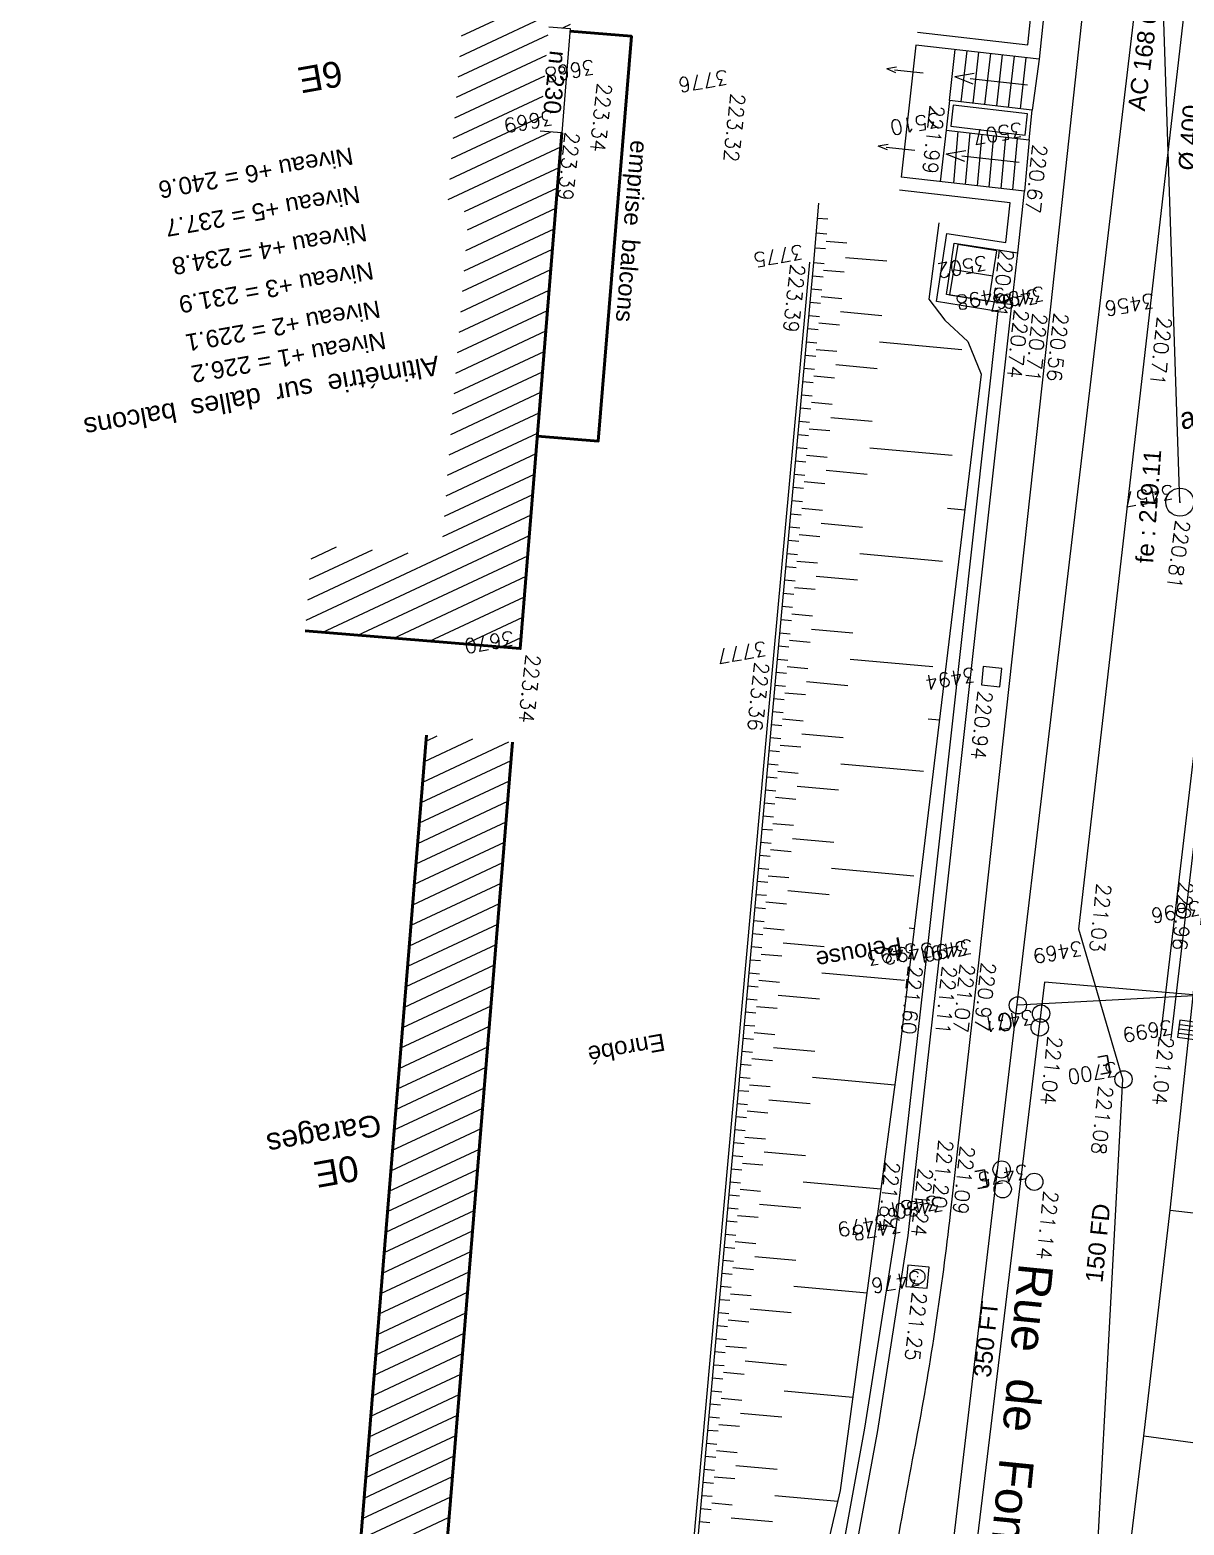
# Model space of a CAD drawing. Extents: x -2313930 to 3286427, y -3858277 to 2572692.
# Drawn here: x 341646 to 368381, y -346586 to -311958 of the extents above; entities that cross this region are included whole.
import ezdxf
from ezdxf.enums import TextEntityAlignment as Align
from ezdxf.lldxf.tags import DXFTag

# ---------------------------------------------------------------- set-up
doc = ezdxf.new("R2010")
doc.units = 0
for name, color, linetype, lineweight in [('_GAZELEC-RESERVATION 2', 132, 'Continuous', 18), ('Fond topo - BAT', 252, 'Continuous', 50), ('Fond topo - P', 252, 'Continuous', 50), ('Fond topo - VOI', 252, 'Continuous', 25)]:
    doc.layers.add(name, color=color, linetype=linetype, lineweight=lineweight)
for name, color, linetype in [('AEP_SSL', 252, 'Continuous'), ('EDF_SSL', 252, 'Texte-Electricite'), ('Fond topo - AFF', 252, 'Continuous'), ('Fond topo - ASS', 252, 'Continuous'), ('Fond topo - BAT_ANN', 252, 'Continuous'), ('Fond topo - BAT_DES', 252, 'Continuous'), ('Fond topo - BAT_HAC', 252, 'Continuous'), ('Fond topo - BAT_NUM', 252, 'Continuous'), ('Fond topo - BAT_TXT', 252, 'Continuous'), ('Fond topo - CLO_MUR', 252, 'Continuous'), ('Fond topo - EAU', 252, 'Continuous'), ('Fond topo - EAU_TXT', 252, 'Continuous'), ('Fond topo - GAZ', 252, 'Continuous'), ('Fond topo - GAZ_TXT', 252, 'Continuous'), ('Fond topo - SIH', 252, 'Continuous'), ('Fond topo - TAL', 252, 'Continuous'), ('Fond topo - TAL_HAC', 252, 'Continuous'), ('Fond topo - VEG_TXT', 252, 'Continuous'), ('Fond topo - VOI_NOM', 252, 'Continuous'), ('Fond topo - VOI_TXT', 252, 'Continuous'), ('Fond topo - Z_500', 252, 'Continuous'), ('GAZ_SSL', 252, 'Texte-GAZ'), ('prlm-VRD', 2, 'Continuous'), ('SA - bât A-B', 252, 'Continuous'), ('UNITAIRE SSL', 252, 'UNITAIRE')]:
    doc.layers.add(name, color=color, linetype=linetype)
for name, color, linetype, plot in [('Fond topo - N', 252, 'Continuous', False), ('Fond topo - NCACHE', 252, 'Continuous', False), ('Fond topo - ZCACHE', 252, 'Continuous', False)]:
    doc.layers.add(name, color=color, linetype=linetype, plot=plot)
doc.styles.add('2000_ARIAL', font='arial.ttf', dxfattribs={"height": 0.4})
doc.styles.add('Arial', font='arial.ttf')
doc.styles.add('Lignes', font='arial.ttf', dxfattribs={"height": 0.35})
doc.styles.add('SIMPLEX', font='simplex_.ttf', dxfattribs={"height": 1.25})
doc.styles.add('TP-C_Autocad_Standard', font='simplex_.ttf', dxfattribs={"height": 1})
doc.styles.add('Tronçons', font='arial.ttf', dxfattribs={"height": 0.25})
tags = doc.linetypes.add('L16', pattern=[0.375, 0.3, -0.075]).pattern_tags.tags
tags[6:7] = [DXFTag(74, 4), DXFTag(75, 0), DXFTag(340, '0'), DXFTag(46, 0.0), DXFTag(50, 0.0), DXFTag(44, 0.0), DXFTag(45, 0.0)]
tags[4:5] = [DXFTag(74, 4), DXFTag(75, 0), DXFTag(340, '0'), DXFTag(46, 0.0), DXFTag(50, 0.0), DXFTag(44, 0.0), DXFTag(45, 0.0)]
tags = doc.linetypes.add('L8', pattern=[0.225, 0.15, -0.075]).pattern_tags.tags
tags[6:7] = [DXFTag(74, 4), DXFTag(75, 0), DXFTag(340, '0'), DXFTag(46, 0.0), DXFTag(50, 0.0), DXFTag(44, 0.0), DXFTag(45, 0.0)]
tags[4:5] = [DXFTag(74, 4), DXFTag(75, 0), DXFTag(340, '0'), DXFTag(46, 0.0), DXFTag(50, 0.0), DXFTag(44, 0.0), DXFTag(45, 0.0)]
tags = doc.linetypes.add('Texte-Electricite', pattern='A,5,-0.25,["ELEC",Lignes,S=1,R=0,X=0,Y=-0.18],-1.25', length=6.5).pattern_tags.tags
tags[15:16] = [DXFTag(74, 4), DXFTag(75, 0), DXFTag(340, '0'), DXFTag(46, 0.0), DXFTag(50, 0.0), DXFTag(44, 0.0), DXFTag(45, 0.0)]
tags[4:5] = [DXFTag(74, 4), DXFTag(75, 0), DXFTag(340, '0'), DXFTag(46, 0.0), DXFTag(50, 0.0), DXFTag(44, 0.0), DXFTag(45, 0.0)]
tags = doc.linetypes.add('Texte-GAZ', pattern='A,5,-0.25,["GAZ",Lignes,S=1,R=0,X=0,Y=-0.18],-1.25', length=6.5).pattern_tags.tags
tags[15:16] = [DXFTag(74, 4), DXFTag(75, 0), DXFTag(340, '0'), DXFTag(46, 0.0), DXFTag(50, 0.0), DXFTag(44, 0.0), DXFTag(45, 0.0)]
tags[4:5] = [DXFTag(74, 4), DXFTag(75, 0), DXFTag(340, '0'), DXFTag(46, 0.0), DXFTag(50, 0.0), DXFTag(44, 0.0), DXFTag(45, 0.0)]
tags = doc.linetypes.add('Texte-HT', pattern='A,5,-0.25,["HT",Lignes,S=1,R=0,X=0,Y=-0.18],-1.25', length=6.5).pattern_tags.tags
tags[15:16] = [DXFTag(74, 4), DXFTag(75, 0), DXFTag(340, '0'), DXFTag(46, 0.0), DXFTag(50, 0.0), DXFTag(44, 0.0), DXFTag(45, 0.0)]
tags[4:5] = [DXFTag(74, 4), DXFTag(75, 0), DXFTag(340, '0'), DXFTag(46, 0.0), DXFTag(50, 0.0), DXFTag(44, 0.0), DXFTag(45, 0.0)]
tags = doc.linetypes.add('UNITAIRE', pattern='A,0.25,-0.2,0,-0.2,0.25,-0.3,["UNI",TP-C_Autocad_Standard,S=0.15,R=0,X=-0.1,Y=-0.05],-0.45', length=1.65).pattern_tags.tags
tags[23:24] = [DXFTag(74, 4), DXFTag(75, 0), DXFTag(340, '0'), DXFTag(46, 0.0), DXFTag(50, 0.0), DXFTag(44, 0.0), DXFTag(45, 0.0)]
tags[12:13] = [DXFTag(74, 4), DXFTag(75, 0), DXFTag(340, '0'), DXFTag(46, 0.0), DXFTag(50, 0.0), DXFTag(44, 0.0), DXFTag(45, 0.0)]
tags[10:11] = [DXFTag(74, 4), DXFTag(75, 0), DXFTag(340, '0'), DXFTag(46, 0.0), DXFTag(50, 0.0), DXFTag(44, 0.0), DXFTag(45, 0.0)]
tags[8:9] = [DXFTag(74, 4), DXFTag(75, 0), DXFTag(340, '0'), DXFTag(46, 0.0), DXFTag(50, 0.0), DXFTag(44, 0.0), DXFTag(45, 0.0)]
tags[6:7] = [DXFTag(74, 4), DXFTag(75, 0), DXFTag(340, '0'), DXFTag(46, 0.0), DXFTag(50, 0.0), DXFTag(44, 0.0), DXFTag(45, 0.0)]
tags[4:5] = [DXFTag(74, 4), DXFTag(75, 0), DXFTag(340, '0'), DXFTag(46, 0.0), DXFTag(50, 0.0), DXFTag(44, 0.0), DXFTag(45, 0.0)]
pattern_1 = [(205.06565, (9733.26, 14765.28), (17.48642, -37.38784), [])]

# ---------------------------------------------------------------- blocks, each defined once
blk = doc.blocks.new('AFF04')
at = {"ltscale": 2, "flags": 128}
blk.add_lwpolyline([(0.499143, -0.5), (0.499143, 0.499143), (-0.5, 0.499143), (-0.5, -0.5)], close=True, dxfattribs=at)
at = {"ltscale": 2}
for radius in [0.35, 0.01]:
    blk.add_circle((0, 0), radius, dxfattribs=at)
blk = doc.blocks.new('AFF03')
at = {"ltscale": 2, "flags": 128}
blk.add_lwpolyline([(-0.5, -0.5), (0.5, -0.5), (0.5, 0.5), (-0.5, 0.5)], close=True, dxfattribs=at)
blk = doc.blocks.new('AFF09')
at = {"ltscale": 2}
blk.add_line((0, -0.5), (0, 0.5), dxfattribs=at)
at = {"ltscale": 2, "flags": 128}
blk.add_lwpolyline([(-0.5, -0.5), (0.5, -0.5), (0.5, 0.5), (-0.5, 0.5)], close=True, dxfattribs=at)
blk = doc.blocks.new('ASS07')
at = {"ltscale": 2}
for p, q in [((-0.25, -0.45), (-0.25, 0.45)), ((0, -0.45), (0, 0.45)), ((0.25, -0.45), (0.25, 0.45))]:
    blk.add_line(p, q, dxfattribs=at)
at = {"ltscale": 2, "flags": 128}
blk.add_lwpolyline([(0.5, -0.5), (0.5, 0.5), (-0.5, 0.5), (-0.5, -0.5)], close=True, dxfattribs=at)
blk = doc.blocks.new('ASS03')
at = {"ltscale": 2}
for radius in [0.5, 0.01]:
    blk.add_circle((0, 0), radius, dxfattribs=at)
blk = doc.blocks.new('ESC01')
at = {"ltscale": 2}
for p, q in [((1.338104, 0), (0, 0)), ((1.257547, 0.126415), (1.7, 0)), ((1.257547, -0.126415), (1.7, 0))]:
    blk.add_line(p, q, dxfattribs=at)
blk = doc.blocks.new('EAU03')
at = {"ltscale": 2}
blk.add_circle((0, 0), 0.2, dxfattribs=at)
blk = doc.blocks.new('EAU99')
at = {"style": 'SIMPLEX'}
blk.add_text('E', height=0.4, dxfattribs=at).set_placement((0, 0), align=Align.MIDDLE_CENTER)
blk = doc.blocks.new('GAZ01')
at = {"ltscale": 2}
blk.add_circle((0, 0), 0.2, dxfattribs=at)
blk = doc.blocks.new('GAZ99')
at = {"style": 'SIMPLEX'}
blk.add_text('G', height=0.4, dxfattribs=at).set_placement((0, 0), align=Align.MIDDLE_CENTER)
blk = doc.blocks.new('PTOPO')
at = {"layer": 'Fond topo - NCACHE', "style": 'SIMPLEX'}
blk.add_attdef('MAT', text='', height=0.34, dxfattribs=at).set_placement((0.1, -0.1), align=Align.TOP_LEFT)
at = {"layer": 'Fond topo - ZCACHE', "style": 'SIMPLEX'}
blk.add_attdef('ALT', (0.1, 0.1), '', height=0.34, dxfattribs=at)
blk = doc.blocks.new('A$C1F970F0F')
at = {"layer": 'Fond topo - BAT_HAC'}
h = blk.add_hatch(dxfattribs=at)
h.set_pattern_fill('ANSI31*129', color=256, scale=12.999999, angle=319.2764, style=0, pattern_type=2)
h.set_pattern_definition(pattern_1)
h.paths.add_polyline_path([(-13198.4, 3876), (-13182.4, 4075.4), (-11992.5, 3979.2), (-12082.3, 2863.7), (-12132.1, 2867.7), (-12151.5, 2626.2), (-12101.7, 2622.2), (-12197.9, 1427.7), (-12696.2, 1468.5), (-12679.9, 1667.9), (-12381.1, 1643.4), (-12317.1, 2438.8), (-12366.9, 2442.9), (-12315.4, 3083.1), (-12265.6, 3079.1), (-12207.9, 3795.9)])
h = blk.add_hatch(dxfattribs=at)
h.set_pattern_fill('ANSI31*129', color=256, scale=12.999999, angle=319.2764, style=0, pattern_type=2)
h.set_pattern_definition(pattern_1)
h.paths.add_polyline_path([(-12570.3, -925.3), (-12581.7, -985.5), (-12815.5, -941.2), (-12804.1, -881)])
h.paths.add_polyline_path([(-12414.9, 1227.3), (-12215.6, 1211), (-12392.7, -951.2), (-12592, -934.9)])
h.paths.add_polyline_path([(-12403.3, -899.8), (-12523.7, -921.1), (-12514.8, -971.4), (-12394.4, -950)])
at = {"layer": 'AEP_SSL', "elevation": 0, "flags": 128}
for points in [[(-10890.7, -1224.8), (-10802.1, 430.3), (-10904.2, 777.7), (-10402.8, 5134.1), (-10036.7, 5902.9), (-10049.7, 6838.6), (-10065.2, 7383.4), (-10119.6, 7625.4)], [(-10476.7, 611.8), (-10983.4, 655.3), (-11221.5, -1311.7)]]:
    blk.add_lwpolyline(points, dxfattribs=at)
at = {"layer": 'EDF_SSL', "linetype": 'Texte-HT', "elevation": 0, "flags": 128}
for points in [[(-10714.9, 525.5), (-10333.3, 3756.6), (-10245.7, 5601.1), (-10249.5, 6014.9), (-10751.5, 5999), (-10982.6, 5985.1), (-11619.2, 5715.3)], [(-10690, 524.3), (-10304.5, 3793.7), (-10238.9, 4986.5), (-8369.9, 5276.1)]]:
    blk.add_lwpolyline(points, dxfattribs=at)
at = {"layer": 'Fond topo - BAT', "linetype": 'L16', "ltscale": 2, "flags": 128}
blk.add_lwpolyline([(-12082.8, 2857.3), (-11940.7, 2845.9), (-12017.3, 1908.3), (-12158.3, 1919.7)], dxfattribs=at)
at = {"layer": 'Fond topo - BAT', "ltscale": 2, "flags": 128}
for points in [[(-12101.7, 2622.2), (-12197.9, 1427.7), (-12696.2, 1468.5)], [(-12592, -934.9), (-12414.9, 1227.3)], [(-12392.7, -951.2), (-12215.6, 1211)]]:
    blk.add_lwpolyline(points, dxfattribs=at)
at = {"layer": 'Fond topo - BAT_ANN', "ltscale": 2, "flags": 128}
for points in [[(-12132.1, 2867.7), (-12082.3, 2863.7), (-12101.7, 2622.2), (-12151.5, 2626.2)], [(-11281.6, 2825.3), (-11315.9, 2519.3)], [(-11204, 2697.2), (-11190.6, 2814.9)], [(-11176.6, 2694), (-11163.1, 2811.8)], [(-11149.1, 2690.7), (-11135.7, 2808.7)], [(-11121.7, 2687.5), (-11108.2, 2805.5)], [(-11094.3, 2684.3), (-11080.8, 2802.4)], [(-11066.8, 2681.1), (-11053.3, 2799.3)], [(-11039.4, 2677.9), (-11025.9, 2796.1)], [(-10995.8, 2792.7), (-11011.9, 2674.7)], [(-11211.5, 2628.4), (-11225.1, 2508.9)], [(-11184.1, 2625.2), (-11194.8, 2505.5)], [(-11156.6, 2622), (-11167.3, 2502.3)], [(-11129.2, 2618.8), (-11139.9, 2499.2)], [(-11101.7, 2615.6), (-11112.4, 2496.1)], [(-11074.3, 2612.4), (-11085, 2492.9)], [(-11046.8, 2609.1), (-11057.5, 2489.8)], [(-11019.4, 2605.9), (-11030, 2486.7)]]:
    blk.add_lwpolyline(points, dxfattribs=at)
at = {"layer": 'Fond topo - CLO_MUR', "ltscale": 2, "flags": 128}
blk.add_lwpolyline([(-11278.2, 2855.1), (-11022.5, 2825.9), (-10955.5, 3473.2), (-10933.4, 3693.7), (-10909, 4433.8), (-10893.4, 4877.4, 0.026907), (-10895.2, 4975.8, 0.382646), (-10918.3, 4998.1, 0.006707), (-11008.2, 5000.2), (-11007.9, 5030.2, -0.006707), (-10917.2, 5028.1, -0.382646), (-10865.3, 4978, -0.026907), (-10863.4, 4876.3), (-10879, 4432.8), (-10903.4, 3691.8), (-10925.6, 3470.2), (-10995.8, 2792.7), (-11281.6, 2825.3)], format="xyb", dxfattribs=at)
for points in [[(-11211.5, 2628.4), (-11019.4, 2605.9), (-11011.9, 2674.7), (-11204, 2697.2)], [(-11200.5, 2637.2), (-11028.2, 2617), (-11022.9, 2665.9), (-11195.2, 2686.1)]]:
    blk.add_lwpolyline(points, close=True, dxfattribs=at)
for points in [[(-11483, -982.2), (-11437.1, -748.6), (-11369.9, -383), (-11299.3, 68.5), (-11227.4, 706.6), (-11059.4, 2223.6), (-11045.4, 2344.1), (-11030, 2486.7), (-11315.9, 2519.3)], [(-11512.5, -976.4), (-11466.6, -743), (-11399.5, -378), (-11329.1, 72.5), (-11257.2, 710), (-11091.2, 2208.5), (-11233.7, 2231.4), (-11209.9, 2389.2), (-11073, 2368.5), (-11063.1, 2460.2), (-11319.3, 2489.5)], [(-11059.4, 2223.6), (-11210.9, 2248), (-11193.1, 2366.4), (-11045.4, 2344.1)]]:
    blk.add_lwpolyline(points, dxfattribs=at)
at = {"layer": 'Fond topo - SIH', "linetype": 'L16', "ltscale": 2, "flags": 128}
for points in [[(-10813, -882), (-10753.5, -395.5), (-10692.4, 127.1), (-10634.8, 666.8), (-10468.9, 2177.1), (-10411.1, 2722.9), (-10229.6, 2791.1)], [(-10692.4, 127.1), (-10498.7, 104.6)], [(-10753.5, -395.5), (-10560.3, -421.8)]]:
    blk.add_lwpolyline(points, dxfattribs=at)
at = {"layer": 'Fond topo - TAL', "ltscale": 2, "flags": 128}
blk.add_lwpolyline([(-11809.9, -896.6), (-11602.4, 1403.1), (-11517.8, 2321.8), (-11506.6, 2459)], dxfattribs=at)
at = {"layer": 'Fond topo - TAL', "linetype": 'L8', "ltscale": 2, "flags": 128}
blk.add_lwpolyline([(-11228.3, 2414), (-11251.8, 2236.9), (-11214.2, 2188.5), (-11161.1, 2138.5), (-11130.2, 2063.2), (-11291.6, 727.7), (-11318.1, 509.9), (-11380.2, 44), (-11456.7, -522.4), (-11561.8, -972.3)], dxfattribs=at)
at = {"layer": 'Fond topo - TAL_HAC', "ltscale": 2}
for p, q in [((-11509.4, 2424.7), (-11485.4, 2422.8)), ((-11512.2, 2390.4), (-11488.2, 2388.4)), ((-11515, 2356.1), (-11491.1, 2354.1)), ((-11489.7, 2371.3), (-11441.8, 2367.4)), ((-11517.8, 2321.8), (-11493.9, 2319.7)), ((-11444.6, 2333.7), (-11349, 2325.5)), ((-11520.6, 2291.1), (-11496.7, 2288.9)), ((-11495.3, 2304.3), (-11447.5, 2300)), ((-11523.4, 2260.5), (-11499.5, 2258.3)), ((-11526.2, 2229.9), (-11502.3, 2227.7)), ((-11500.9, 2243), (-11453.1, 2238.6)), ((-11529.1, 2199.3), (-11505.2, 2197.1)), ((-11506.6, 2181.8), (-11458.8, 2177.4)), ((-11456, 2208), (-11360.4, 2199.2)), ((-11531.9, 2168.6), (-11508, 2166.4)), ((-11534.7, 2138), (-11510.8, 2135.8)), ((-11512.2, 2120.5), (-11464.4, 2116.1)), ((-11366, 2137.9), (-11174.8, 2120.3)), ((-11537.5, 2107.4), (-11513.6, 2105.2)), ((-11467.2, 2085.5), (-11371.6, 2076.7)), ((-11543.2, 2046.2), (-11519.3, 2044)), ((-11540.3, 2076.8), (-11516.4, 2074.6)), ((-11517.8, 2059.3), (-11470, 2054.9)), ((-11546, 2015.5), (-11522.1, 2013.3)), ((-11548.8, 1984.9), (-11524.9, 1982.7)), ((-11523.5, 1998), (-11475.7, 1993.6)), ((-11551.6, 1954.3), (-11527.7, 1952.1)), ((-11478.5, 1963), (-11382.9, 1954.2)), ((-11554.4, 1923.7), (-11530.5, 1921.5)), ((-11529.1, 1936.8), (-11481.3, 1932.4)), ((-11557.2, 1893), (-11533.3, 1890.8)), ((-11534.8, 1875.5), (-11487, 1871.1)), ((-11388.5, 1892.9), (-11197.4, 1875.3)), ((-11560.1, 1862.4), (-11536.2, 1860.2)), ((-11489.8, 1840.5), (-11394.2, 1831.7)), ((-11565.7, 1801.2), (-11541.8, 1799)), ((-11562.9, 1831.8), (-11539, 1829.6)), ((-11540.4, 1814.3), (-11492.6, 1809.9)), ((-11568.5, 1770.5), (-11544.6, 1768.3)), ((-11571.3, 1739.9), (-11547.4, 1737.7)), ((-11546, 1753), (-11498.2, 1748.6)), ((-11208.6, 1752.9), (-11168.1, 1749.1)), ((-11574.2, 1709.3), (-11550.3, 1707.1)), ((-11501.1, 1718), (-11405.5, 1709.2)), ((-11577, 1678.7), (-11553.1, 1676.5)), ((-11551.7, 1691.8), (-11503.9, 1687.4)), ((-11579.8, 1648.1), (-11555.9, 1645.9)), ((-11557.3, 1630.5), (-11509.5, 1626.1)), ((-11411.1, 1648), (-11219.9, 1630.4)), ((-11582.6, 1617.4), (-11558.7, 1615.2)), ((-11512.3, 1595.5), (-11416.7, 1586.7)), ((-11585.4, 1586.8), (-11561.5, 1584.6)), ((-11562.9, 1569.3), (-11515.2, 1564.9)), ((-11591.1, 1525.6), (-11567.2, 1523.4)), ((-11588.3, 1556.2), (-11564.4, 1554)), ((-11593.9, 1494.9), (-11570, 1492.7)), ((-11568.6, 1508.1), (-11520.8, 1503.7)), ((-11596.7, 1464.3), (-11572.8, 1462.1)), ((-11523.6, 1473), (-11428, 1464.2)), ((-11599.5, 1433.7), (-11575.6, 1431.5)), ((-11574.2, 1446.8), (-11526.4, 1442.4)), ((-11602.4, 1403.1), (-11578.5, 1400.9)), ((-11579.8, 1385.8), (-11532, 1381.4)), ((-11433.6, 1403.4), (-11242.4, 1385.9)), ((-11605.1, 1372.8), (-11581.2, 1370.7)), ((-11534.7, 1351.2), (-11439.1, 1342.5)), ((-11607.8, 1342.6), (-11583.9, 1340.4)), ((-11585.3, 1325.3), (-11537.5, 1321)), ((-11613.3, 1282), (-11589.4, 1279.9)), ((-11610.5, 1312.3), (-11586.6, 1310.1)), ((-11616, 1251.8), (-11592.1, 1249.6)), ((-11590.7, 1264.8), (-11542.9, 1260.4)), ((-11253.3, 1264.9), (-11227, 1262.5)), ((-11618.7, 1221.5), (-11594.8, 1219.4)), ((-11545.7, 1230.2), (-11450.1, 1221.5)), ((-11621.5, 1191.3), (-11597.6, 1189.1)), ((-11596.2, 1204.2), (-11548.4, 1199.9)), ((-11624.2, 1161), (-11600.3, 1158.8)), ((-11601.7, 1143.7), (-11553.9, 1139.4)), ((-11455.5, 1161), (-11264.3, 1143.8)), ((-11626.9, 1130.7), (-11603, 1128.6)), ((-11556.6, 1109.1), (-11461, 1100.5)), ((-11629.7, 1100.5), (-11605.8, 1098.3)), ((-11607.1, 1083.2), (-11559.3, 1078.9)), ((-11635.1, 1040), (-11611.2, 1037.8)), ((-11632.4, 1070.2), (-11608.5, 1068.1)), ((-11637.9, 1009.7), (-11613.9, 1007.6)), ((-11612.6, 1022.7), (-11564.8, 1018.4)), ((-11640.6, 979.5), (-11616.7, 977.3)), ((-11567.5, 988.1), (-11471.9, 979.5)), ((-11643.3, 949.2), (-11619.4, 947)), ((-11618, 962.2), (-11570.2, 957.9)), ((-11646, 918.9), (-11622.1, 916.8)), ((-11623.5, 901.7), (-11575.7, 897.3)), ((-11477.4, 919), (-11286.1, 901.7)), ((-11648.8, 888.7), (-11624.9, 886.5)), ((-11578.4, 867.1), (-11482.8, 858.4)), ((-11651.5, 858.4), (-11627.6, 856.3)), ((-11629, 841.1), (-11581.2, 836.8)), ((-11657, 797.9), (-11633.1, 795.7)), ((-11654.2, 828.2), (-11630.3, 826)), ((-11659.7, 767.6), (-11635.8, 765.5)), ((-11634.4, 780.6), (-11586.6, 776.3)), ((-11297.1, 780.7), (-11285.3, 779.6)), ((-11662.4, 737.4), (-11638.5, 735.2)), ((-11589.4, 746), (-11493.7, 737.4)), ((-11665.2, 707.1), (-11641.3, 705)), ((-11639.9, 720.1), (-11592.1, 715.8)), ((-11667.9, 676.9), (-11644, 674.7)), ((-11645.4, 659.6), (-11597.5, 655.3)), ((-11499.2, 676.9), (-11308, 659.6)), ((-11670.6, 646.6), (-11646.7, 644.5)), ((-11600.3, 625), (-11504.7, 616.4)), ((-11673.4, 616.4), (-11649.5, 614.2)), ((-11650.8, 599.1), (-11603, 594.8)), ((-11678.8, 555.8), (-11654.9, 553.7)), ((-11676.1, 586.1), (-11652.2, 583.9)), ((-11681.5, 525.6), (-11657.6, 523.4)), ((-11656.3, 538.6), (-11608.5, 534.2)), ((-11684.3, 495.3), (-11660.4, 493.2)), ((-11611.2, 504), (-11515.6, 495.3)), ((-11687, 465.1), (-11663.1, 462.9)), ((-11661.7, 478), (-11613.9, 473.7)), ((-11689.7, 434.8), (-11665.8, 432.6)), ((-11667.2, 417.5), (-11619.4, 413.2)), ((-11521.1, 434.8), (-11330.4, 417.6)), ((-11692.5, 404.5), (-11668.6, 402.4)), ((-11622.1, 382.9), (-11526.5, 374.3)), ((-11695.2, 374.3), (-11671.3, 372.1)), ((-11672.7, 357), (-11624.9, 352.7)), ((-11700.7, 313.8), (-11676.8, 311.6)), ((-11697.9, 344), (-11674, 341.9)), ((-11703.4, 283.5), (-11679.5, 281.4)), ((-11678.1, 296.5), (-11630.3, 292.2)), ((-11706.1, 253.3), (-11682.2, 251.1)), ((-11633, 261.9), (-11537.4, 253.3)), ((-11708.9, 223), (-11685, 220.8)), ((-11683.6, 236), (-11635.8, 231.7)), ((-11711.6, 192.7), (-11687.7, 190.6)), ((-11689, 175.5), (-11641.2, 171.1)), ((-11542.9, 192.8), (-11362.5, 176.5)), ((-11714.3, 162.5), (-11690.4, 160.3)), ((-11644, 140.9), (-11548.4, 132.2)), ((-11717, 132.2), (-11693.1, 130.1)), ((-11694.5, 114.9), (-11646.7, 110.6)), ((-11722.5, 71.7), (-11698.6, 69.5)), ((-11719.8, 102), (-11695.9, 99.8)), ((-11725.2, 41.4), (-11701.3, 39.3)), ((-11700, 54.4), (-11652.2, 50.1)), ((-11728, 11.2), (-11704.1, 9)), ((-11654.9, 19.8), (-11559.3, 11.2)), ((-11730.7, -19.1), (-11706.8, -21.2)), ((-11705.4, -6.1), (-11657.6, -10.4)), ((-11733.4, -49.3), (-11709.5, -51.5)), ((-11710.9, -66.6), (-11663.1, -70.9)), ((-11564.7, -49.3), (-11394.8, -64.6)), ((-11736.2, -79.6), (-11712.3, -81.7)), ((-11665.8, -101.2), (-11570.2, -109.8)), ((-11738.9, -109.8), (-11715, -112)), ((-11716.4, -127.1), (-11668.6, -131.4)), ((-11744.4, -170.4), (-11720.5, -172.5)), ((-11741.6, -140.1), (-11717.7, -142.3)), ((-11747.1, -200.6), (-11723.2, -202.8)), ((-11721.8, -187.6), (-11674, -192)), ((-11749.8, -230.9), (-11725.9, -233)), ((-11676.7, -222.2), (-11581.1, -230.9)), ((-11752.5, -261.1), (-11728.6, -263.3)), ((-11727.3, -248.2), (-11679.5, -252.5)), ((-11755.3, -291.4), (-11731.4, -293.6)), ((-11732.7, -308.7), (-11684.9, -313)), ((-11586.6, -291.4), (-11427.4, -305.7)), ((-11758, -321.7), (-11734.1, -323.8)), ((-11687.7, -343.3), (-11592.1, -351.9)), ((-11760.7, -351.9), (-11736.8, -354.1)), ((-11738.2, -369.2), (-11690.4, -373.5)), ((-11766.2, -412.4), (-11742.3, -414.6)), ((-11763.5, -382.2), (-11739.6, -384.3)), ((-11768.9, -442.7), (-11745, -444.8)), ((-11743.7, -429.7), (-11695.9, -434)), ((-11771.7, -472.9), (-11747.8, -475.1)), ((-11698.6, -464.3), (-11603, -472.9)), ((-11774.4, -503.2), (-11750.5, -505.4)), ((-11749.1, -490.2), (-11701.3, -494.5)), ((-11777.1, -533.5), (-11753.2, -535.6)), ((-11754.6, -550.7), (-11706.8, -555.1)), ((-11608.4, -533.4), (-11462.4, -546.6)), ((-11779.9, -563.7), (-11756, -565.9)), ((-11709.5, -585.3), (-11613.9, -594)), ((-11782.6, -594), (-11758.7, -596.1))]:
    blk.add_line(p, q, dxfattribs=at)
at = {"layer": 'Fond topo - VOI', "ltscale": 2, "flags": 128}
blk.add_lwpolyline([(-10597.5, 5618.1), (-10661, 5049.8), (-10724.7, 4459.2), (-10835, 3463.9), (-10968.8, 2225.9), (-11135.3, 714), (-11202.2, 118.6, -0.018575), (-11279.3, -394.2, 0.004565), (-11387.9, -1000.9)], format="xyb", dxfattribs=at)
blk.add_lwpolyline([(-11527.7, 2322.6), (-11612.3, 1404), (-11819.9, -895.7)], dxfattribs=at)
at = {"layer": 'GAZ_SSL', "elevation": 0, "flags": 128}
blk.add_lwpolyline([(-11201.4, -699.5), (-10544.3, 4849.5)], dxfattribs=at)
at = {"layer": 'GAZ_SSL', "linetype": 'Texte-GAZ', "elevation": 0, "flags": 128}
blk.add_lwpolyline([(-9647.9, 676.2), (-11045.4, 601.5)], dxfattribs=at)
at = {"layer": 'UNITAIRE SSL', "ltscale": 2, "elevation": 0, "flags": 128}
blk.add_lwpolyline([(-10670, 1767.4), (-10839.1, 6842.2)], dxfattribs=at)
at = {"layer": 'Fond topo - AFF', "ltscale": 2, "zscale": 99.99999999999997}
for name, p, xscale, yscale, rotation in [('AFF09', (-11148.7, 2297.7), 118, 91.99999999999999, 80.85854440519543), ('AFF03', (-11106.2, 1362.6), 42.89243721743721, 42.89243721743721, 264.4246901121376), ('AFF04', (-11277.9, -27), 49.39520944882749, 49.39520944882749, 85.04002730492101)]:
    blk.add_blockref(name, p, dxfattribs=dict(at, xscale=xscale, yscale=yscale, rotation=rotation))
at = {"layer": 'Fond topo - ASS', "ltscale": 2, "zscale": 99.99999999999997}
for name, p, xscale, yscale, rotation in [('ASS03', (-10670.1, 1766.7), 65, 65, 78.40252969303506), ('ASS07', (-10653.2, 544.8), 40.20774805374808, 40.20774805374808, 262.3898317409841)]:
    blk.add_blockref(name, p, dxfattribs=dict(at, xscale=xscale, yscale=yscale, rotation=rotation))
at = {"layer": 'Fond topo - BAT_ANN', "ltscale": 2, "zscale": 99.99999999999997, "rotation": 173.7160534505125}
for p, xscale, yscale in [((-11264.7, 2760.8), 49.99999999999999, 49.99999999999999), ((-11022.7, 2733.3), 99.99999999999997, 99.99999999999997), ((-11284.2, 2581.8), 49.99999999999999, 49.99999999999999), ((-11042.2, 2554.2), 99.99999999999997, 99.99999999999997)]:
    blk.add_blockref('ESC01', p, dxfattribs=dict(at, xscale=xscale, yscale=yscale))
at = {"layer": 'Fond topo - EAU', "ltscale": 2, "xscale": 100, "yscale": 100, "zscale": 100, "rotation": 78.40252969303506}
for p in [(-10991.6, 582.3), (-10994.7, 550.4), (-10800.7, 430.1), (-11083, 221.3), (-11007.4, 192.7), (-11080.5, 175.6)]:
    blk.add_blockref('EAU03', p, dxfattribs=at)
at = {"layer": 'Fond topo - EAU_TXT', "ltscale": 2, "xscale": 99.99999999999999, "yscale": 99.99999999999999, "zscale": 99.99999999999999, "rotation": 190.0656205306816}
for p in [(-10844.1, 463.7), (-11128.7, 199.3)]:
    blk.add_blockref('EAU99', p, dxfattribs=at)
at = {"layer": 'Fond topo - GAZ', "ltscale": 2, "xscale": 100, "yscale": 100, "zscale": 100, "rotation": 78.40252969303506}
blk.add_blockref('GAZ01', (-11045.4, 601.5), dxfattribs=at)
at = {"layer": 'Fond topo - GAZ_TXT', "ltscale": 2, "xscale": 99.99999999999994, "yscale": 99.99999999999994, "zscale": 99.99999999999994, "rotation": 190.0656205306617}
blk.add_blockref('GAZ99', (-11074.8, 563.1), dxfattribs=at)
at = {"layer": 'Fond topo - P', "ltscale": 2}
ref = blk.add_blockref('PTOPO', (-12011.3, 2750.6), dxfattribs=dict(at, xscale=99.99999999999994, yscale=99.99999999999994, zscale=99.99999999999994, rotation=190.0656205306617))
ref.add_attrib('MAT', '3668', dxfattribs={"layer": 'Fond topo - N', "color": 0, "ltscale": 2, "height": 34, "rotation": 190.0656, "style": 'SIMPLEX'}).set_placement((-12022.9, 2758.7), align=Align.TOP_LEFT)
ref.add_attrib('ALT', '223.34', (-12019.4, 2739), dxfattribs={"layer": 'Fond topo - Z_500', "color": 0, "ltscale": 2, "height": 34, "rotation": 263.9174, "style": 'SIMPLEX'})
ref = blk.add_blockref('PTOPO', (-11702.3, 2727.2), dxfattribs=dict(at, xscale=99.99999999999994, yscale=99.99999999999994, zscale=99.99999999999994, rotation=190.0656205306617))
ref.add_attrib('MAT', '3776', dxfattribs={"layer": 'Fond topo - N', "color": 0, "ltscale": 2, "height": 34, "rotation": 190.0656, "style": 'SIMPLEX'}).set_placement((-11713.8, 2735.3), align=Align.TOP_LEFT)
ref.add_attrib('ALT', '223.32', (-11710.3, 2715.6), dxfattribs={"layer": 'Fond topo - Z_500', "color": 0, "ltscale": 2, "height": 34, "rotation": 263.9174, "style": 'SIMPLEX'})
ref = blk.add_blockref('PTOPO', (-12106.6, 2633.3), dxfattribs=dict(at, xscale=99.99999999999994, yscale=99.99999999999994, zscale=99.99999999999994, rotation=190.0656205306617))
ref.add_attrib('MAT', '3669', dxfattribs={"layer": 'Fond topo - N', "color": 0, "ltscale": 2, "height": 34, "rotation": 190.0656, "style": 'SIMPLEX'}).set_placement((-12118.2, 2641.4), align=Align.TOP_LEFT)
ref.add_attrib('ALT', '223.39', (-12094.3, 2625.8), dxfattribs={"layer": 'Fond topo - Z_500', "color": 0, "ltscale": 2, "height": 34, "rotation": 263.9174, "style": 'SIMPLEX'})
ref = blk.add_blockref('PTOPO', (-11211.5, 2628.4), dxfattribs=dict(at, xscale=99.99999999999994, yscale=99.99999999999994, zscale=99.99999999999994, rotation=190.0656205306617))
ref.add_attrib('MAT', '3510', dxfattribs={"layer": 'Fond topo - N', "color": 0, "ltscale": 2, "height": 34, "rotation": 190.0656, "style": 'SIMPLEX'}).set_placement((-11223.1, 2636.5), align=Align.TOP_LEFT)
ref.add_attrib('ALT', '221.99', (-11249.2, 2688), dxfattribs={"layer": 'Fond topo - Z_500', "color": 0, "ltscale": 2, "height": 34, "rotation": 263.9174, "style": 'SIMPLEX'})
ref = blk.add_blockref('PTOPO', (-11019.4, 2605.9), dxfattribs=dict(at, xscale=99.99999999999994, yscale=99.99999999999994, zscale=99.99999999999994, rotation=190.0656205306617))
ref.add_attrib('MAT', '3507', dxfattribs={"layer": 'Fond topo - N', "color": 0, "ltscale": 2, "height": 34, "rotation": 190.0656, "style": 'SIMPLEX'}).set_placement((-11031, 2614), align=Align.TOP_LEFT)
ref.add_attrib('ALT', '220.67', (-11010.9, 2597.4), dxfattribs={"layer": 'Fond topo - Z_500', "color": 0, "ltscale": 2, "height": 34, "rotation": 263.9174, "style": 'SIMPLEX'})
ref = blk.add_blockref('PTOPO', (-11527.7, 2322.6), dxfattribs=dict(at, xscale=99.99999999999994, yscale=99.99999999999994, zscale=99.99999999999994, rotation=190.0656205306617))
ref.add_attrib('MAT', '3775', dxfattribs={"layer": 'Fond topo - N', "color": 0, "ltscale": 2, "height": 34, "rotation": 190.0656, "style": 'SIMPLEX'}).set_placement((-11539.3, 2330.7), align=Align.TOP_LEFT)
ref.add_attrib('ALT', '223.39', (-11571.9, 2320.3), dxfattribs={"layer": 'Fond topo - Z_500', "color": 0, "ltscale": 2, "height": 34, "rotation": 263.9174, "style": 'SIMPLEX'})
ref = blk.add_blockref('PTOPO', (-11102.3, 2296.9), dxfattribs=dict(at, xscale=99.99999999999994, yscale=99.99999999999994, zscale=99.99999999999994, rotation=190.0656205306617))
ref.add_attrib('MAT', '3502', dxfattribs={"layer": 'Fond topo - N', "color": 0, "ltscale": 2, "height": 34, "rotation": 190.0656, "style": 'SIMPLEX'}).set_placement((-11113.9, 2305), align=Align.TOP_LEFT)
ref.add_attrib('ALT', '220.91', (-11088.5, 2355.4), dxfattribs={"layer": 'Fond topo - Z_500', "color": 0, "ltscale": 2, "height": 34, "rotation": 263.9174, "style": 'SIMPLEX'})
ref = blk.add_blockref('PTOPO', (-11059.4, 2223.6), dxfattribs=dict(at, xscale=99.99999999999994, yscale=99.99999999999994, zscale=99.99999999999994, rotation=190.0656205306617))
ref.add_attrib('MAT', '3498', dxfattribs={"layer": 'Fond topo - N', "color": 0, "ltscale": 2, "height": 34, "rotation": 190.0656, "style": 'SIMPLEX'}).set_placement((-11070.9, 2231.7), align=Align.TOP_LEFT)
ref.add_attrib('ALT', '220.74', (-11053.8, 2214.7), dxfattribs={"layer": 'Fond topo - Z_500', "color": 0, "ltscale": 2, "height": 34, "rotation": 263.9174, "style": 'SIMPLEX'})
ref = blk.add_blockref('PTOPO', (-10982.6, 2219.9), dxfattribs=dict(at, xscale=99.99999999999994, yscale=99.99999999999994, zscale=99.99999999999994, rotation=190.0656205306617))
ref.add_attrib('MAT', '3497', dxfattribs={"layer": 'Fond topo - N', "color": 0, "ltscale": 2, "height": 34, "rotation": 190.0656, "style": 'SIMPLEX'}).set_placement((-10994.2, 2228), align=Align.TOP_LEFT)
ref.add_attrib('ALT', '220.71', (-11011.1, 2206.3), dxfattribs={"layer": 'Fond topo - Z_500', "color": 0, "ltscale": 2, "height": 34, "rotation": 263.9174, "style": 'SIMPLEX'})
ref = blk.add_blockref('PTOPO', (-10968.8, 2225.9), dxfattribs=dict(at, xscale=99.99999999999994, yscale=99.99999999999994, zscale=99.99999999999994, rotation=190.0656205306617))
ref.add_attrib('MAT', '3496', dxfattribs={"layer": 'Fond topo - N', "color": 0, "ltscale": 2, "height": 34, "rotation": 190.0656, "style": 'SIMPLEX'}).set_placement((-10980.4, 2234), align=Align.TOP_LEFT)
ref.add_attrib('ALT', '220.56', (-10961.9, 2207.2), dxfattribs={"layer": 'Fond topo - Z_500', "color": 0, "ltscale": 2, "height": 34, "rotation": 263.9174, "style": 'SIMPLEX'})
ref = blk.add_blockref('PTOPO', (-10714.5, 2209.4), dxfattribs=dict(at, xscale=99.99999999999994, yscale=99.99999999999994, zscale=99.99999999999994, rotation=190.0656205306617))
ref.add_attrib('MAT', '3456', dxfattribs={"layer": 'Fond topo - N', "color": 0, "ltscale": 2, "height": 34, "rotation": 190.0656, "style": 'SIMPLEX'}).set_placement((-10726.1, 2217.5), align=Align.TOP_LEFT)
ref.add_attrib('ALT', '220.71', (-10722.6, 2197.8), dxfattribs={"layer": 'Fond topo - Z_500', "color": 0, "ltscale": 2, "height": 34, "rotation": 263.9174, "style": 'SIMPLEX'})
ref = blk.add_blockref('PTOPO', (-10670.1, 1766.7), dxfattribs=dict(at, xscale=99.99999999999994, yscale=99.99999999999994, zscale=99.99999999999994, rotation=190.0656205306617))
ref.add_attrib('MAT', '3457', dxfattribs={"layer": 'Fond topo - N', "color": 0, "ltscale": 2, "height": 34, "rotation": 190.0656, "style": 'SIMPLEX'}).set_placement((-10681.7, 1774.8), align=Align.TOP_LEFT)
ref.add_attrib('ALT', '220.81', (-10680, 1727.2), dxfattribs={"layer": 'Fond topo - Z_500', "color": 0, "ltscale": 2, "height": 34, "rotation": 262.7403, "style": 'SIMPLEX'})
ref = blk.add_blockref('PTOPO', (-12197.9, 1427.7), dxfattribs=dict(at, xscale=99.99999999999994, yscale=99.99999999999994, zscale=99.99999999999994, rotation=190.0656205306617))
ref.add_attrib('MAT', '3670', dxfattribs={"layer": 'Fond topo - N', "color": 0, "ltscale": 2, "height": 34, "rotation": 190.0656, "style": 'SIMPLEX'}).set_placement((-12209.5, 1435.8), align=Align.TOP_LEFT)
ref.add_attrib('ALT', '223.34', (-12184.8, 1416.3), dxfattribs={"layer": 'Fond topo - Z_500', "color": 0, "ltscale": 2, "height": 34, "rotation": 263.9174, "style": 'SIMPLEX'})
ref = blk.add_blockref('PTOPO', (-11612.3, 1404), dxfattribs=dict(at, xscale=99.99999999999994, yscale=99.99999999999994, zscale=99.99999999999994, rotation=190.0656205306617))
ref.add_attrib('MAT', '3777', dxfattribs={"layer": 'Fond topo - N', "color": 0, "ltscale": 2, "height": 34, "rotation": 190.0656, "style": 'SIMPLEX'}).set_placement((-11623.9, 1412.1), align=Align.TOP_LEFT)
ref.add_attrib('ALT', '223.36', (-11655.2, 1398.1), dxfattribs={"layer": 'Fond topo - Z_500', "color": 0, "ltscale": 2, "height": 34, "rotation": 263.9174, "style": 'SIMPLEX'})
ref = blk.add_blockref('PTOPO', (-11129.6, 1343.3), dxfattribs=dict(at, xscale=99.99999999999994, yscale=99.99999999999994, zscale=99.99999999999994, rotation=190.0656205306617))
ref.add_attrib('MAT', '3494', dxfattribs={"layer": 'Fond topo - N', "color": 0, "ltscale": 2, "height": 34, "rotation": 190.0656, "style": 'SIMPLEX'}).set_placement((-11141.2, 1351.4), align=Align.TOP_LEFT)
ref.add_attrib('ALT', '220.94', (-11137.7, 1331.7), dxfattribs={"layer": 'Fond topo - Z_500', "color": 0, "ltscale": 2, "height": 34, "rotation": 263.9174, "style": 'SIMPLEX'})
ref = blk.add_blockref('PTOPO', (-10880.9, 709.5), dxfattribs=dict(at, xscale=99.99999999999994, yscale=99.99999999999994, zscale=99.99999999999994, rotation=190.0656205306617))
ref.add_attrib('MAT', '3469', dxfattribs={"layer": 'Fond topo - N', "color": 0, "ltscale": 2, "height": 34, "rotation": 190.0656, "style": 'SIMPLEX'}).set_placement((-10892.5, 717.6), align=Align.TOP_LEFT)
ref.add_attrib('ALT', '221.03', (-10862.5, 885.3), dxfattribs={"layer": 'Fond topo - Z_500', "color": 0, "ltscale": 2, "height": 34, "rotation": 263.9174, "style": 'SIMPLEX'})
ref = blk.add_blockref('PTOPO', (-10607.1, 803.4), dxfattribs=dict(at, xscale=99.99999999999994, yscale=99.99999999999994, zscale=99.99999999999994, rotation=190.0656205306617))
ref.add_attrib('MAT', '3696', dxfattribs={"layer": 'Fond topo - N', "color": 0, "ltscale": 2, "height": 34, "rotation": 190.0656, "style": 'SIMPLEX'}).set_placement((-10618.7, 811.5), align=Align.TOP_LEFT)
ref.add_attrib('ALT', '220.96', (-10671.2, 889.7), dxfattribs={"layer": 'Fond topo - Z_500', "color": 0, "ltscale": 2, "height": 34, "rotation": 263.9174, "style": 'SIMPLEX'})
ref = blk.add_blockref('PTOPO', (-11264.1, 704.8), dxfattribs=dict(at, xscale=99.99999999999994, yscale=99.99999999999994, zscale=99.99999999999994, rotation=190.0656205306617))
ref.add_attrib('MAT', '3493', dxfattribs={"layer": 'Fond topo - N', "color": 0, "ltscale": 2, "height": 34, "rotation": 190.0656, "style": 'SIMPLEX'}).set_placement((-11275.7, 712.9), align=Align.TOP_LEFT)
ref.add_attrib('ALT', '221.60', (-11299.4, 695.2), dxfattribs={"layer": 'Fond topo - Z_500', "color": 0, "ltscale": 2, "height": 34, "rotation": 263.9174, "style": 'SIMPLEX'})
ref = blk.add_blockref('PTOPO', (-11227.4, 706.6), dxfattribs=dict(at, xscale=99.99999999999994, yscale=99.99999999999994, zscale=99.99999999999994, rotation=190.0656205306617))
ref.add_attrib('MAT', '3492', dxfattribs={"layer": 'Fond topo - N', "color": 0, "ltscale": 2, "height": 34, "rotation": 190.0656, "style": 'SIMPLEX'}).set_placement((-11239, 714.7), align=Align.TOP_LEFT)
ref.add_attrib('ALT', '221.11', (-11220.1, 694.5), dxfattribs={"layer": 'Fond topo - Z_500', "color": 0, "ltscale": 2, "height": 34, "rotation": 263.9174, "style": 'SIMPLEX'})
ref = blk.add_blockref('PTOPO', (-11147.7, 710.5), dxfattribs=dict(at, xscale=99.99999999999994, yscale=99.99999999999994, zscale=99.99999999999994, rotation=190.0656205306617))
ref.add_attrib('MAT', '3491', dxfattribs={"layer": 'Fond topo - N', "color": 0, "ltscale": 2, "height": 34, "rotation": 190.0656, "style": 'SIMPLEX'}).set_placement((-11159.3, 718.6), align=Align.TOP_LEFT)
ref.add_attrib('ALT', '221.07', (-11178.4, 699.6), dxfattribs={"layer": 'Fond topo - Z_500', "color": 0, "ltscale": 2, "height": 34, "rotation": 263.9174, "style": 'SIMPLEX'})
ref = blk.add_blockref('PTOPO', (-11135.3, 714), dxfattribs=dict(at, xscale=99.99999999999994, yscale=99.99999999999994, zscale=99.99999999999994, rotation=190.0656205306617))
ref.add_attrib('MAT', '3490', dxfattribs={"layer": 'Fond topo - N', "color": 0, "ltscale": 2, "height": 34, "rotation": 190.0656, "style": 'SIMPLEX'}).set_placement((-11146.9, 722.1), align=Align.TOP_LEFT)
ref.add_attrib('ALT', '220.97', (-11129.7, 702.8), dxfattribs={"layer": 'Fond topo - Z_500', "color": 0, "ltscale": 2, "height": 34, "rotation": 263.9174, "style": 'SIMPLEX'})
ref = blk.add_blockref('PTOPO', (-10994.7, 550.4), dxfattribs=dict(at, xscale=99.99999999999994, yscale=99.99999999999994, zscale=99.99999999999994, rotation=190.0656205306617))
ref.add_attrib('MAT', '3471', dxfattribs={"layer": 'Fond topo - N', "color": 0, "ltscale": 2, "height": 34, "rotation": 190.0656, "style": 'SIMPLEX'}).set_placement((-11006.3, 558.5), align=Align.TOP_LEFT)
ref.add_attrib('ALT', '221.04', (-10976, 532.1), dxfattribs={"layer": 'Fond topo - Z_500', "color": 0, "ltscale": 2, "height": 34, "rotation": 263.9174, "style": 'SIMPLEX'})
ref = blk.add_blockref('PTOPO', (-10673.2, 526.9), dxfattribs=dict(at, xscale=99.99999999999994, yscale=99.99999999999994, zscale=99.99999999999994, rotation=190.0656205306617))
ref.add_attrib('MAT', '3699', dxfattribs={"layer": 'Fond topo - N', "color": 0, "ltscale": 2, "height": 34, "rotation": 190.0656, "style": 'SIMPLEX'}).set_placement((-10684.7, 535), align=Align.TOP_LEFT)
ref.add_attrib('ALT', '221.04', (-10717.9, 531.2), dxfattribs={"layer": 'Fond topo - Z_500', "color": 0, "ltscale": 2, "height": 34, "rotation": 263.9174, "style": 'SIMPLEX'})
ref = blk.add_blockref('PTOPO', (-10800.7, 430.1), dxfattribs=dict(at, xscale=99.99999999999994, yscale=99.99999999999994, zscale=99.99999999999994, rotation=190.0656205306617))
ref.add_attrib('MAT', '3700', dxfattribs={"layer": 'Fond topo - N', "color": 0, "ltscale": 2, "height": 34, "rotation": 190.0656, "style": 'SIMPLEX'}).set_placement((-10812.3, 438.2), align=Align.TOP_LEFT)
ref.add_attrib('ALT', '221.08', (-10858.4, 417), dxfattribs={"layer": 'Fond topo - Z_500', "color": 0, "ltscale": 2, "height": 34, "rotation": 263.9174, "style": 'SIMPLEX'})
ref = blk.add_blockref('PTOPO', (-11216, 121), dxfattribs=dict(at, xscale=99.99999999999994, yscale=99.99999999999994, zscale=99.99999999999994, rotation=190.0656205306617))
ref.add_attrib('MAT', '3481', dxfattribs={"layer": 'Fond topo - N', "color": 0, "ltscale": 2, "height": 34, "rotation": 190.0656, "style": 'SIMPLEX'}).set_placement((-11227.6, 129.1), align=Align.TOP_LEFT)
ref.add_attrib('ALT', '221.20', (-11228.5, 292.1), dxfattribs={"layer": 'Fond topo - Z_500', "color": 0, "ltscale": 2, "height": 34, "rotation": 263.9174, "style": 'SIMPLEX'})
ref = blk.add_blockref('PTOPO', (-11202.2, 118.6), dxfattribs=dict(at, xscale=99.99999999999994, yscale=99.99999999999994, zscale=99.99999999999994, rotation=190.0656205306617))
ref.add_attrib('MAT', '3480', dxfattribs={"layer": 'Fond topo - N', "color": 0, "ltscale": 2, "height": 34, "rotation": 190.0656, "style": 'SIMPLEX'}).set_placement((-11213.8, 126.7), align=Align.TOP_LEFT)
ref.add_attrib('ALT', '221.09', (-11178.8, 278), dxfattribs={"layer": 'Fond topo - Z_500', "color": 0, "ltscale": 2, "height": 34, "rotation": 263.9174, "style": 'SIMPLEX'})
ref = blk.add_blockref('PTOPO', (-11333.5, 76.4), dxfattribs=dict(at, xscale=99.99999999999994, yscale=99.99999999999994, zscale=99.99999999999994, rotation=190.0656205306617))
ref.add_attrib('MAT', '3479', dxfattribs={"layer": 'Fond topo - N', "color": 0, "ltscale": 2, "height": 34, "rotation": 190.0656, "style": 'SIMPLEX'}).set_placement((-11345.1, 84.5), align=Align.TOP_LEFT)
ref.add_attrib('ALT', '221.84', (-11352, 241.2), dxfattribs={"layer": 'Fond topo - Z_500', "color": 0, "ltscale": 2, "height": 34, "rotation": 263.9174, "style": 'SIMPLEX'})
ref = blk.add_blockref('PTOPO', (-11299.3, 68.5), dxfattribs=dict(at, xscale=99.99999999999994, yscale=99.99999999999994, zscale=99.99999999999994, rotation=190.0656205306617))
ref.add_attrib('MAT', '3478', dxfattribs={"layer": 'Fond topo - N', "color": 0, "ltscale": 2, "height": 34, "rotation": 190.0656, "style": 'SIMPLEX'}).set_placement((-11310.9, 76.6), align=Align.TOP_LEFT)
ref.add_attrib('ALT', '221.24', (-11275.9, 226.6), dxfattribs={"layer": 'Fond topo - Z_500', "color": 0, "ltscale": 2, "height": 34, "rotation": 263.9174, "style": 'SIMPLEX'})
ref = blk.add_blockref('PTOPO', (-11007.4, 192.7), dxfattribs=dict(at, xscale=99.99999999999994, yscale=99.99999999999994, zscale=99.99999999999994, rotation=190.0656205306617))
ref.add_attrib('MAT', '3475', dxfattribs={"layer": 'Fond topo - N', "color": 0, "ltscale": 2, "height": 34, "rotation": 190.0656, "style": 'SIMPLEX'}).set_placement((-11019, 200.8), align=Align.TOP_LEFT)
ref.add_attrib('ALT', '221.14', (-10985.2, 173.8), dxfattribs={"layer": 'Fond topo - Z_500', "color": 0, "ltscale": 2, "height": 34, "rotation": 263.9174, "style": 'SIMPLEX'})
ref = blk.add_blockref('PTOPO', (-11255.4, -53.7), dxfattribs=dict(at, xscale=99.99999999999994, yscale=99.99999999999994, zscale=99.99999999999994, rotation=190.0656205306617))
ref.add_attrib('MAT', '3476', dxfattribs={"layer": 'Fond topo - N', "color": 0, "ltscale": 2, "height": 34, "rotation": 190.0656, "style": 'SIMPLEX'}).set_placement((-11267, -45.6), align=Align.TOP_LEFT)
ref.add_attrib('ALT', '221.25', (-11290.1, -61.2), dxfattribs={"layer": 'Fond topo - Z_500', "color": 0, "ltscale": 2, "height": 34, "rotation": 263.9174, "style": 'SIMPLEX'})
at = {"layer": 'AEP_SSL', "style": 'Tronçons'}
for s, p in [('150 FD', (-10849.5, -42.2)), ('350 FT', (-11108.3, -261.8))]:
    blk.add_text(s, height=40, rotation=84.2504, dxfattribs=at).set_placement(p)
at = {"layer": 'Fond topo - BAT_DES', "style": '2000_ARIAL'}
for s, p in [('6E', (-12615.7, 2790.2)), ('0E', (-12578.6, 255.3))]:
    blk.add_text(s, height=60, rotation=190.0656, dxfattribs=at).set_placement(p)
at = {"layer": 'Fond topo - BAT_NUM', "style": '2000_ARIAL'}
blk.add_text('n°230', height=40, rotation=263.9646, dxfattribs=at).set_placement((-12129.4, 2814.1))
at = {"layer": 'Fond topo - BAT_TXT', "style": '2000_ARIAL'}
for s, height, rotation, p in [('emprise  balcons', 40, 265.2315, (-11941.7, 2606.4)), ('Niveau +6 = 240.6', 40, 190.0656, (-12589.1, 2588.8)), ('Niveau +5 = 237.7', 40, 190.0656, (-12573.4, 2500.2)), ('Niveau +4 = 234.8', 40, 190.0656, (-12557.6, 2411.6)), ('Niveau +3 = 231.9', 40, 190.0656, (-12541.9, 2323)), ('Niveau +2 = 229.1', 40, 190.0656, (-12526.2, 2234.4)), ('Niveau +1 = 226.2', 40, 190.0656, (-12513.3, 2161.9)), ('Altimétrie  sur  dalles  balcons', 45, 190.0656, (-12389.6, 2106.4)), ('Garages', 50, 190.0656, (-12525.1, 349.8))]:
    blk.add_text(s, height=height, rotation=rotation, dxfattribs=at).set_placement(p)
at = {"layer": 'Fond topo - VEG_TXT', "style": '2000_ARIAL'}
blk.add_text('Pelouse', height=40, rotation=190.0656, dxfattribs=at).set_placement((-11317.3, 760))
at = {"layer": 'Fond topo - VOI_NOM', "style": '2000_ARIAL'}
blk.add_text('Rue  de  Fontanières', height=80, rotation=264.351, dxfattribs=at).set_placement((-11042.7, 6.1))
at = {"layer": 'Fond topo - VOI_TXT', "style": '2000_ARIAL'}
blk.add_text('Enrobé', height=40, rotation=190.0656, dxfattribs=at).set_placement((-11866.8, 536.7))
at = {"layer": 'GAZ_SSL', "style": 'Tronçons'}
blk.add_text('AC 168 68', height=40, rotation=82.5691, dxfattribs=at).set_placement((-10751.3, 2671))
at = {"layer": 'SA - bât A-B', "style": 'Arial', "width": 0.9274}
blk.add_text('accès piétons A', height=50, rotation=10.0652, dxfattribs=at).set_placement((-10665.7, 1934.5))
at = {"layer": 'UNITAIRE SSL', "style": 'Tronçons'}
for s, p in [('Ø 400', (-10634.1, 2533.7)), ('fe : 219.11', (-10732.3, 1624))]:
    blk.add_text(s, height=40, rotation=85.8268, dxfattribs=at).set_placement(p)

msp = doc.modelspace()

# ---------------------------------------------------------------- linework, layer by layer
at = {"layer": '_GAZELEC-RESERVATION 2'}
msp.add_circle((486248.48, -227485.963), 2800178.149, dxfattribs=at)

# ---------------------------------------------------------------- block references
at = {"layer": 'prlm-VRD', "xscale": 10, "yscale": 10, "zscale": 10}
msp.add_blockref('A$C1F970F0F', (474984.298, -340562.691), dxfattribs=at)

doc.saveas('drawing.dxf')
